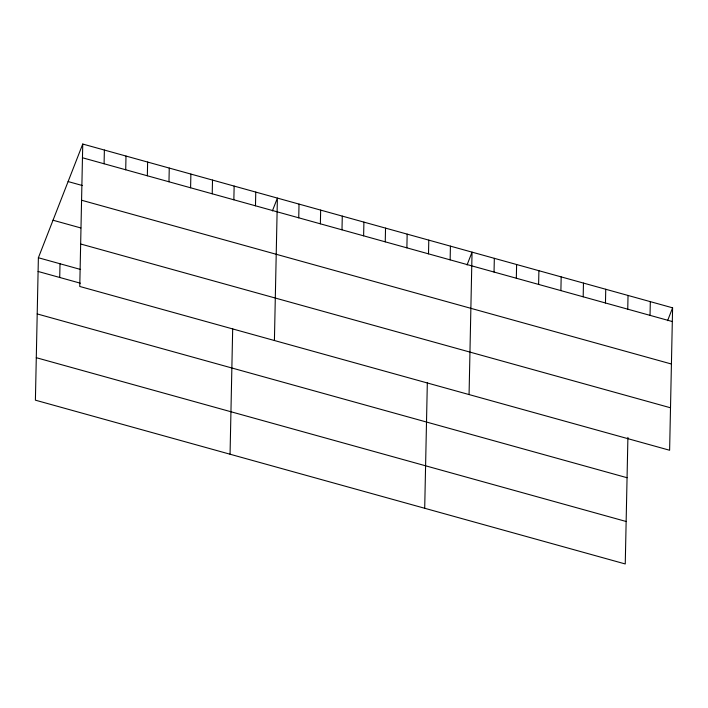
<?xml version="1.0" encoding="UTF-8"?>
<svg xmlns="http://www.w3.org/2000/svg" width="708" height="708" viewBox="0 0 708 708"><rect width="100%" height="100%" fill="white"/><g stroke="black" fill="none" stroke-linecap="round" stroke-linejoin="round"><path stroke-width="1.06" d="M82.748 144.043L79.765 286.466L669.618 450.253L672.6 307.83L82.748 144.043L38.382 257.747L35.4 400.17L625.253 563.957L627.908 437.376M59.72 277.474L60.012 263.757M104.085 163.769L104.377 150.052M125.714 169.778L125.997 156.061M147.344 175.779L147.627 162.061M168.973 181.788L169.256 168.07M190.594 187.788L190.886 174.071M212.223 193.797L212.515 180.08M233.852 199.806L234.144 186.089M230.056 454.217L232.684 328.707M255.482 205.807L255.765 192.089M274.412 340.513L277.394 198.098L272.385 210.931M298.741 217.816L299.024 204.099M320.37 223.825L320.653 210.108M341.991 229.826L342.283 216.108M363.62 235.835L363.912 222.117M385.249 241.844L385.541 228.126M406.879 247.844L407.162 234.127M428.508 253.853L428.791 240.136M424.703 508.264L427.331 382.754M450.138 259.854L450.421 246.136M469.068 394.56L472.05 252.145L467.041 264.978M494.042 272.049L494.334 258.332M516.327 278.235L516.619 264.518M538.611 284.421L538.903 270.704M560.895 290.616L561.178 276.899M583.18 296.802L583.463 283.085M605.464 302.989L605.747 289.271M627.748 309.175L628.031 295.457M650.033 315.361L650.316 301.643M667.591 320.671L672.6 307.83M82.455 157.76L672.317 321.547M68.11 181.567L82.526 185.576M81.57 200.231L671.423 364.018M53.02 220.232L80.827 227.949M80.65 243.994L670.503 407.781M38.382 257.747L80.606 269.474M38.099 271.465L80.323 283.191M37.205 313.936L627.058 477.723M36.294 357.699L626.146 521.486"/></g></svg>
